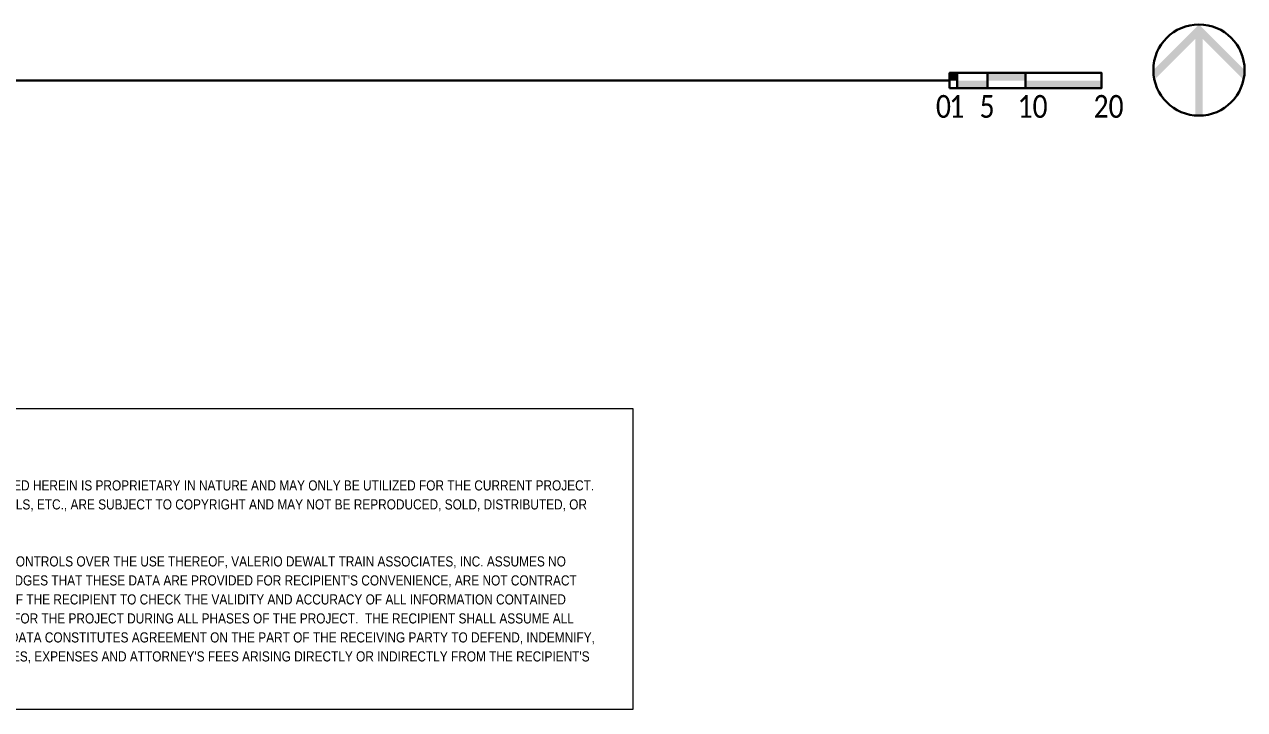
# Model space of a CAD drawing. Header units: inches. Extents: x -3764 to 49, y -1005 to 2265.
# Drawn here: x -1878 to 49, y -1005 to 77 of the extents above; entities that cross this region are included whole.
import ezdxf

# ---------------------------------------------------------------- set-up
doc = ezdxf.new("R2010")
doc.units = ezdxf.units.IN
doc.header["$MEASUREMENT"] = 0
doc.layers.add('A-ANNO-NOTE', color=4, linetype='Continuous', lineweight=30)
doc.layers.add('A-ANNO-TITLE', color=4, linetype='Continuous', lineweight=30)
doc.styles.add("96 (1 8    1'-0 )", font='WORKING.shx', dxfattribs={"width": 0.833333, "height": 9})
doc.styles.add('Style-WORKING', font='WORKING.shx')

# ---------------------------------------------------------------- blocks, each defined once
blk = doc.blocks.new('*U11')
at = {"layer": 'A-ANNO-TITLE', "linetype": 'Continuous', "lineweight": 30, "extrusion": (0, 0, -1)}
blk.add_hatch(color=4, dxfattribs=at).paths.add_polyline_path([(0, 0.375), (0.375, 0), (0.375, 0, -0.053756), (0.366, -0.08), (0.366, -0.08), (0.031, 0.255), (0.031, -0.374), (0.031, -0.374, -0.041736), (-0.031, -0.374), (-0.031, -0.374), (-0.031, 0.255), (-0.366, -0.08), (-0.366, -0.08, -0.053708), (-0.375, 0), (-0.375, 0)])
at = {"layer": 'A-ANNO-TITLE', "color": 4, "linetype": 'Continuous', "lineweight": 30, "extrusion": (0, 0, -1)}
blk.add_circle((0, 0), 0.375, dxfattribs=at)
blk = doc.blocks.new('NORTH')
at = {"layer": 'A-ANNO-TITLE', "color": 4, "linetype": 'Continuous', "lineweight": 30}
blk.add_blockref('*U11', (-0.000125, -0.00025), dxfattribs=at)

msp = doc.modelspace()

# ---------------------------------------------------------------- linework, layer by layer
at = {"layer": 'A-ANNO-NOTE', "lineweight": 13, "ltscale": 48}
msp.add_3dface([(-2938.9, -529.7), (-917.3, -529.7), (-917.3, -1005.2), (-2938.9, -1005.2)], dxfattribs=at)
at = {"layer": 'A-ANNO-TITLE', "color": 4, "linetype": 'Continuous', "lineweight": 30}
for p, q in [((-405.1, -23.8), (-405.1, 0.2)), ((-3762.4, -11.8), (-417.1, -11.8))]:
    msp.add_line(p, q, dxfattribs=at)
at = {"layer": 'A-ANNO-TITLE', "color": 4, "linetype": 'Continuous', "lineweight": 30, "flags": 128}
msp.add_lwpolyline([(-417.1, -23.8), (-417.1, 0.2), (-357.1, 0.2), (-357.1, -23.8), (-417.1, -23.8)], close=True, dxfattribs=at)
for points in [[(-357.1, 0.2), (-297.1, 0.2), (-297.1, -23.8), (-357.1, -23.8)], [(-297.1, 0.2), (-177.1, 0.2), (-177.1, -23.8), (-297.1, -23.8)]]:
    msp.add_lwpolyline(points, dxfattribs=at)
at = {"layer": 'A-ANNO-TITLE', "color": 4, "linetype": 'Continuous', "lineweight": 30, "extrusion": (0, 0, -1)}
for points in [[(417.1, 0.2), (405.1, 0.2), (417.1, -11.8), (405.1, -11.8)], [(357.1, 0.2), (297.1, 0.2), (357.1, -11.8), (297.1, -11.8)], [(405.1, -11.8), (357.1, -11.8), (405.1, -23.8), (357.1, -23.8)], [(297.1, -11.8), (177.1, -11.8), (297.1, -23.8), (177.1, -23.8)]]:
    msp.add_solid(points, dxfattribs=at)

# ---------------------------------------------------------------- block references
at = {"layer": 'A-ANNO-TITLE', "color": 4, "linetype": 'Continuous', "lineweight": 30, "extrusion": (0, 0, -1), "xscale": 192, "yscale": 192, "zscale": 192, "rotation": 0.01108414681762961}
msp.add_blockref('NORTH', (23.4, 4.8), dxfattribs=at)

# ---------------------------------------------------------------- texts
at = {"layer": 'A-ANNO-NOTE', "char_height": 36, "attachment_point": 1, "style": "96 (1 8    1'-0 )"}
for s, insert in [('\\fCalibri|b0|i0|c00|p39;\\H1x;\\W0.833333;0', (-438.7, -34.7)), ('\\fCalibri|b0|i0|c00|p39;\\H1x;\\W0.833333;1', (-417.8, -34.7)), ('\\fCalibri|b0|i0|c00|p39;\\H1x;\\W0.833333;5', (-369.8, -34.7)), ('\\fCalibri|b0|i0|c00|p39;\\H1x;\\W0.833333;10', (-309.8, -34.7)), ('\\fCalibri|b0|i0|c00|p39;\\H1x;\\W0.833333;20', (-189.8, -34.7))]:
    msp.add_mtext(s, dxfattribs=dict(at, insert=insert))
at = {"layer": 'A-ANNO-NOTE', "lineweight": 30, "insert": (-2901.6, -786.3), "char_height": 16, "width": 1940.59, "attachment_point": 4, "line_spacing_factor": 1.125, "style": 'Style-WORKING'}
msp.add_mtext("\\H1x;\\W0.875;DISCLAIMER FOR TRANSMITTAL OF ELECTRONIC DATA    \\P\\PTHESE DATA IN ELECTRONIC FORM ARE BEING PROVIDED AT YOUR REQUEST.   THE INFORMATION CONTAINED HEREIN IS PROPRIETARY IN NATURE AND MAY ONLY BE UTILIZED FOR THE CURRENT PROJECT.  ALL INFORMATION  CONTAINED HEREIN INCLUDING, BUT NOT LIMITED TO SYMBOL LIBRARIES, BLOCKS DETAILS, ETC., ARE SUBJECT TO COPYRIGHT AND MAY NOT BE REPRODUCED, SOLD, DISTRIBUTED, OR UTILIZED WITHOUT THE EXPRESSED WRITTEN PERMISSION OF VALERIO DEWALT TRAIN ASSOCIATES, INC.\\P\\PDUE TO THE UNSECURED NATURE OF THESE DATA AND THE INABILITY OF THE ORIGINATOR TO ESTABLISH CONTROLS OVER THE USE THEREOF, VALERIO DEWALT TRAIN ASSOCIATES, INC. ASSUMES NO RESPONSIBILITY FOR ANY CONSEQUENCES ARISING OUT OF THE USE OF THE DATA.  RECIPIENT ACKNOWLEDGES THAT THESE DATA ARE PROVIDED FOR RECIPIENT'S CONVENIENCE, ARE NOT CONTRACT DOCUMENTS AND MUST BE VERIFIED FOR ACCURACY BY THE RECIPIENT.  IT IS THE SOLE RESPONSIBILITY OF THE RECIPIENT TO CHECK THE VALIDITY AND ACCURACY OF ALL INFORMATION CONTAINED HEREIN. THE RECIPIENT SHALL AT ALL TIMES REFER TO SIGNED AND SEALED CONSTRUCTION DOCUMENTS FOR THE PROJECT DURING ALL PHASES OF THE PROJECT.  THE RECIPIENT SHALL ASSUME ALL RISKS AND LIABILITIES RESULTING FROM THE USE OF THESE DATA.   ACCEPTANCE OF THESE ELECTRONIC DATA CONSTITUTES AGREEMENT ON THE PART OF THE RECEIVING PARTY TO DEFEND, INDEMNIFY, AND HOLD VALERIO DEWALT TRAIN ASSOCIATES, INC. HARMLESS FROM CLAIMS, INJURIES, DAMAGES, LOSSES, EXPENSES AND ATTORNEY'S FEES ARISING DIRECTLY OR INDIRECTLY FROM THE RECIPIENT'S USE OF THESE MATERIALS.\\P\\P", dxfattribs=at)

doc.saveas('drawing.dxf')
